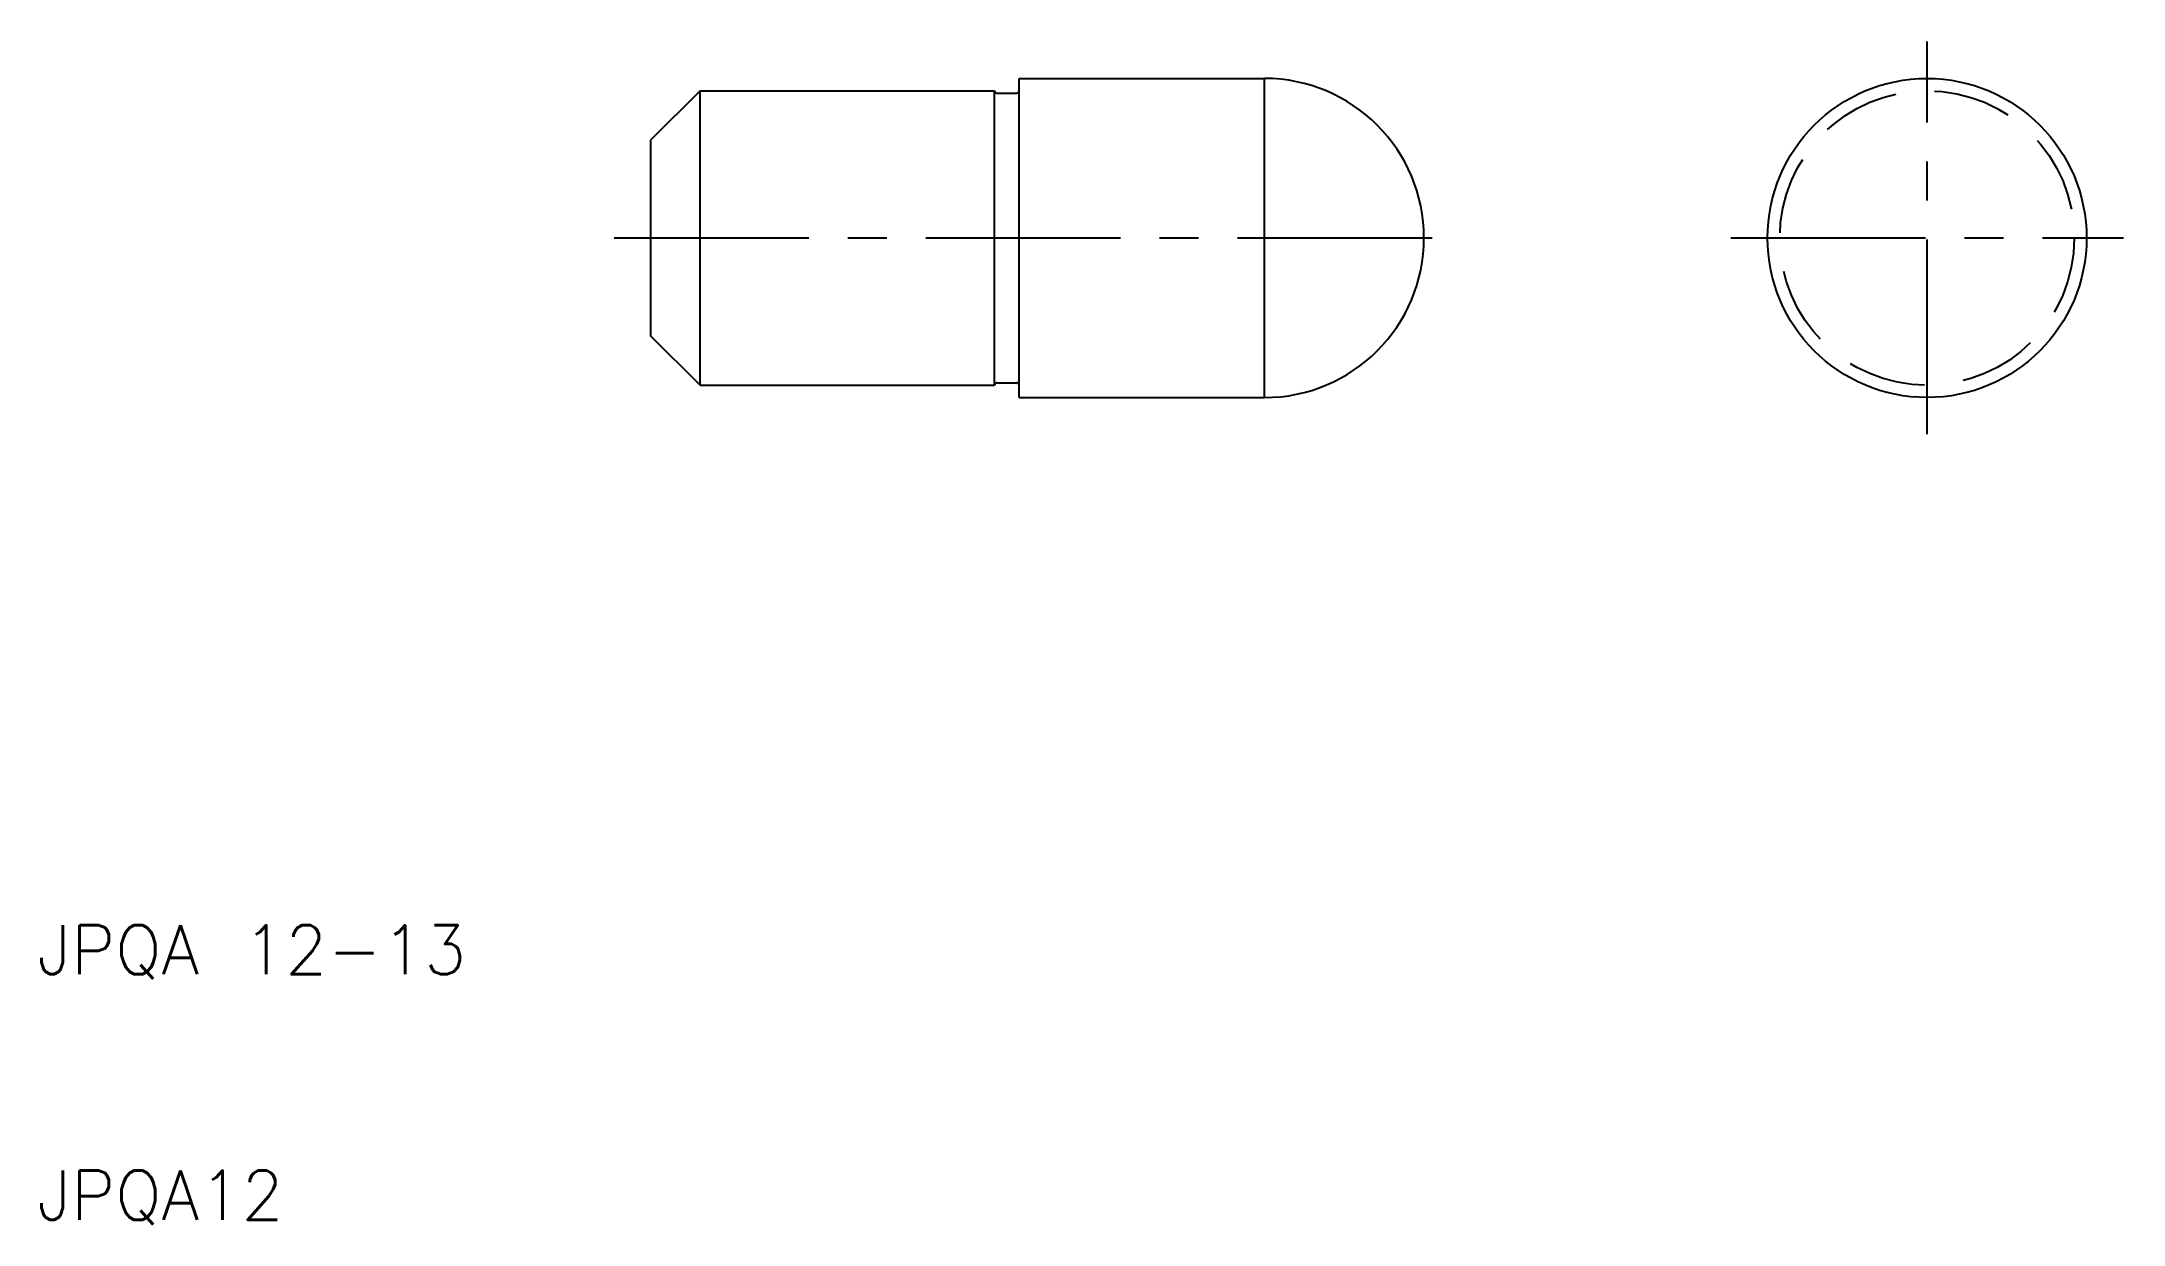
# Model space of a CAD drawing. Extents: x 10.2 to 95, y 9.8 to 58.
import ezdxf

# ---------------------------------------------------------------- set-up
doc = ezdxf.new("R2010")
doc.units = 0
doc.header["$LTSCALE"] = 0.25
doc.linetypes.add('CENTER', pattern=[50.8, 31.75, -6.35, 6.35, -6.35])
doc.linetypes.add('DASHED', pattern=[19.05, 12.7, -6.35])
doc.layers.get('0').update_dxf_attribs({"linetype": 'CONTINUOUS'})
doc.layers.add('CENTER', color=1, linetype='CENTER')
doc.styles.get("Standard").update_dxf_attribs({"font": 'txt.shx', "bigfont": 'extfont.shx'})

msp = doc.modelspace()

# ---------------------------------------------------------------- linework, layer by layer
for p, q in [((37, 56), (35, 54)), ((37, 44), (37, 56)), ((37, 44), (37, 56)), ((37, 56), (49, 56)), ((49, 44), (49, 56)), ((50, 56.5), (60, 56.5)), ((50, 56), (50, 56.5)), ((50, 44), (50, 56)), ((60, 43.5), (60, 56.5)), ((49.1, 55.9), (49.9, 55.9)), ((35, 46), (35, 54)), ((37, 44), (35, 46)), ((37, 44), (49, 44)), ((49.1, 44.1), (49.9, 44.1)), ((50, 43.5), (50, 44)), ((50, 43.5), (60, 43.5))]:
    msp.add_line(p, q)
msp.add_circle((87, 50), 6.5)
at = {"color": 3, "linetype": 'DASHED'}
msp.add_circle((87, 50), 6, dxfattribs=at)
for centre, radius, start, end in [((49.1, 56), 0.1, 180, 270), ((49.9, 56), 0.1, 270, 0), ((60, 50), 6.5, 270, 90), ((49.1, 44), 0.1, 90, 180), ((49.9, 44), 0.1, 0, 90)]:
    msp.add_arc(centre, radius, start, end)
at = {"layer": 'CENTER', "color": 1, "linetype": 'CENTER'}
for p, q in [((87, 42), (87, 58)), ((33.5, 50), (68, 50)), ((79, 50), (95, 50))]:
    msp.add_line(p, q, dxfattribs=at)

# ---------------------------------------------------------------- texts
for s, p in [('JPQA 12-13', (10, 20)), ('JPQA12', (10, 10))]:
    msp.add_text(s, height=2).set_placement(p)

doc.saveas('drawing.dxf')
